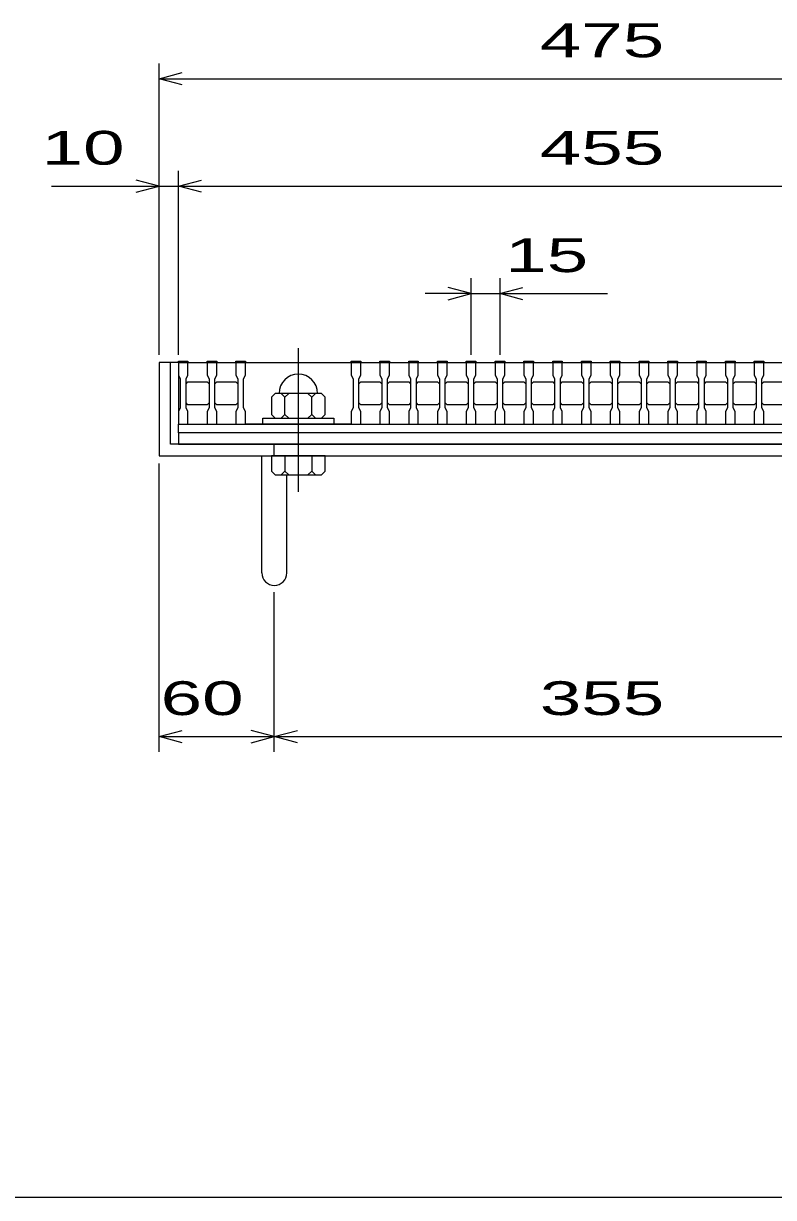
# Model space of a CAD drawing. Units: millimetres, scale not verified. Extents: x -1456 to 1385, y -1026 to 843.
# Drawn here: x -989 to -598, y -917 to -305 of the extents above; entities that cross this region are included whole.
import ezdxf
from ezdxf.enums import TextEntityAlignment as Align

# ---------------------------------------------------------------- set-up
doc = ezdxf.new("R2010")
doc.units = ezdxf.units.MM
doc.header["$LTSCALE"] = 8
doc.linetypes.add('CHAIN', pattern=[18.5, 12, -1.5, 3.5, -1.5])
for name, color, linetype, lineweight in [('0_2', 150, 'Continuous', 25), ('16', 3, 'Continuous', 25), ('19', 6, 'Continuous', 25), ('22', 4, 'Continuous', 25)]:
    doc.layers.add(name, color=color, linetype=linetype, lineweight=lineweight)
doc.styles.add('ベクトル', font='')
doc.styles.get('ベクトル').set_extended_font_data('ベクトル')

msp = doc.modelspace()

# ---------------------------------------------------------------- linework, layer by layer
at = {"layer": '0_2'}
msp.add_line((1384.8, -917.2), (-1383.2, -917.2), dxfattribs=at)
at = {"layer": '16', "linetype": 'CHAIN'}
msp.add_line((-845.5, -474.4), (-845.5, -549.4), dxfattribs=at)
at = {"layer": '16'}
for p, q in [((-908, -482), (-908, -481.3)), ((-908, -481.3), (-903, -481.3)), ((-908, -482), (-908, -488.5)), ((-903, -482), (-908, -482)), ((-908, -482), (-908, -514)), ((-908, -482), (-453, -482)), ((-903, -481.3), (-903, -482)), ((-903, -488.5), (-903, -482)), ((-893, -482), (-893, -481.3)), ((-893, -481.3), (-888, -481.3)), ((-893, -482), (-893, -488.5)), ((-888, -482), (-893, -482)), ((-888, -481.3), (-888, -482)), ((-888, -488.5), (-888, -482)), ((-878, -482), (-878, -481.3)), ((-878, -481.3), (-873, -481.3)), ((-878, -482), (-878, -488.5)), ((-873, -482), (-878, -482)), ((-873, -481.3), (-873, -482)), ((-873, -488.5), (-873, -482)), ((-873, -482), (-818, -482)), ((-818, -482), (-818, -481.3)), ((-818, -481.3), (-813, -481.3)), ((-818, -482), (-818, -488.5)), ((-813, -482), (-818, -482)), ((-813, -481.3), (-813, -482)), ((-813, -488.5), (-813, -482)), ((-803, -482), (-803, -481.3)), ((-803, -481.3), (-798, -481.3)), ((-803, -482), (-803, -488.5)), ((-798, -482), (-803, -482)), ((-798, -481.3), (-798, -482)), ((-798, -488.5), (-798, -482)), ((-788, -482), (-788, -481.3)), ((-788, -481.3), (-783, -481.3)), ((-788, -482), (-788, -488.5)), ((-783, -482), (-788, -482)), ((-783, -481.3), (-783, -482)), ((-783, -488.5), (-783, -482)), ((-773, -482), (-773, -481.3)), ((-773, -481.3), (-768, -481.3)), ((-773, -482), (-773, -488.5)), ((-768, -482), (-773, -482)), ((-768, -481.3), (-768, -482)), ((-768, -488.5), (-768, -482)), ((-758, -482), (-758, -481.3)), ((-758, -481.3), (-753, -481.3)), ((-758, -482), (-758, -488.5)), ((-753, -482), (-758, -482)), ((-753, -481.3), (-753, -482)), ((-753, -488.5), (-753, -482)), ((-743, -482), (-743, -481.3)), ((-743, -481.3), (-738, -481.3)), ((-743, -482), (-743, -488.5)), ((-738, -482), (-743, -482)), ((-738, -481.3), (-738, -482)), ((-738, -488.5), (-738, -482)), ((-728, -482), (-728, -481.3)), ((-728, -481.3), (-723, -481.3)), ((-728, -482), (-728, -488.5)), ((-723, -482), (-728, -482)), ((-723, -481.3), (-723, -482)), ((-723, -488.5), (-723, -482)), ((-713, -482), (-713, -481.3)), ((-713, -481.3), (-708, -481.3)), ((-713, -482), (-713, -488.5)), ((-708, -482), (-713, -482)), ((-708, -481.3), (-708, -482)), ((-708, -488.5), (-708, -482)), ((-698, -482), (-698, -481.3)), ((-698, -481.3), (-693, -481.3)), ((-698, -482), (-698, -488.5)), ((-693, -482), (-698, -482)), ((-693, -481.3), (-693, -482)), ((-693, -488.5), (-693, -482)), ((-683, -482), (-683, -481.3)), ((-683, -481.3), (-678, -481.3)), ((-683, -482), (-683, -488.5)), ((-678, -482), (-683, -482)), ((-678, -481.3), (-678, -482)), ((-678, -488.5), (-678, -482)), ((-668, -482), (-668, -481.3)), ((-668, -481.3), (-663, -481.3)), ((-668, -482), (-668, -488.5)), ((-663, -482), (-668, -482)), ((-663, -481.3), (-663, -482)), ((-663, -488.5), (-663, -482)), ((-653, -482), (-653, -481.3)), ((-653, -481.3), (-648, -481.3)), ((-653, -482), (-653, -488.5)), ((-648, -482), (-653, -482)), ((-648, -481.3), (-648, -482)), ((-648, -488.5), (-648, -482)), ((-638, -482), (-638, -481.3)), ((-638, -481.3), (-633, -481.3)), ((-638, -482), (-638, -488.5)), ((-633, -482), (-638, -482)), ((-633, -481.3), (-633, -482)), ((-633, -488.5), (-633, -482)), ((-623, -482), (-623, -481.3)), ((-623, -481.3), (-618, -481.3)), ((-623, -482), (-623, -488.5)), ((-618, -482), (-623, -482)), ((-618, -481.3), (-618, -482)), ((-618, -488.5), (-618, -482)), ((-608, -482), (-608, -481.3)), ((-608, -481.3), (-603, -481.3)), ((-608, -482), (-608, -488.5)), ((-603, -482), (-608, -482)), ((-603, -481.3), (-603, -482)), ((-603, -488.5), (-603, -482)), ((-908, -488.5), (-907, -490.5)), ((-904, -490.5), (-903, -488.5)), ((-893, -488.5), (-892, -490.5)), ((-889, -490.5), (-888, -488.5)), ((-878, -488.5), (-877, -490.5)), ((-874, -490.5), (-873, -488.5)), ((-818, -488.5), (-817, -490.5)), ((-814, -490.5), (-813, -488.5)), ((-803, -488.5), (-802, -490.5)), ((-799, -490.5), (-798, -488.5)), ((-788, -488.5), (-787, -490.5)), ((-784, -490.5), (-783, -488.5)), ((-773, -488.5), (-772, -490.5)), ((-769, -490.5), (-768, -488.5)), ((-758, -488.5), (-757, -490.5)), ((-754, -490.5), (-753, -488.5)), ((-743, -488.5), (-742, -490.5)), ((-739, -490.5), (-738, -488.5)), ((-728, -488.5), (-727, -490.5)), ((-724, -490.5), (-723, -488.5)), ((-713, -488.5), (-712, -490.5)), ((-709, -490.5), (-708, -488.5)), ((-698, -488.5), (-697, -490.5)), ((-694, -490.5), (-693, -488.5)), ((-683, -488.5), (-682, -490.5)), ((-679, -490.5), (-678, -488.5)), ((-668, -488.5), (-667, -490.5)), ((-664, -490.5), (-663, -488.5)), ((-653, -488.5), (-652, -490.5)), ((-649, -490.5), (-648, -488.5)), ((-638, -488.5), (-637, -490.5)), ((-634, -490.5), (-633, -488.5)), ((-623, -488.5), (-622, -490.5)), ((-619, -490.5), (-618, -488.5)), ((-608, -488.5), (-607, -490.5)), ((-604, -490.5), (-603, -488.5)), ((-907, -490.5), (-907, -505.5)), ((-904, -505.5), (-904, -490.5)), ((-904, -493), (-903, -492)), ((-903, -492), (-893, -492)), ((-893, -492), (-892, -493)), ((-892, -490.5), (-892, -505.5)), ((-889, -505.5), (-889, -490.5)), ((-889, -493), (-888, -492)), ((-888, -492), (-878, -492)), ((-878, -492), (-877, -493)), ((-877, -490.5), (-877, -505.5)), ((-874, -505.5), (-874, -490.5)), ((-817, -490.5), (-817, -505.5)), ((-814, -505.5), (-814, -490.5)), ((-814, -493), (-813, -492)), ((-813, -492), (-803, -492)), ((-803, -492), (-802, -493)), ((-802, -490.5), (-802, -505.5)), ((-799, -505.5), (-799, -490.5)), ((-799, -493), (-798, -492)), ((-798, -492), (-788, -492)), ((-788, -492), (-787, -493)), ((-787, -490.5), (-787, -505.5)), ((-784, -505.5), (-784, -490.5)), ((-784, -493), (-783, -492)), ((-783, -492), (-773, -492)), ((-773, -492), (-772, -493)), ((-772, -490.5), (-772, -505.5)), ((-769, -505.5), (-769, -490.5)), ((-769, -493), (-768, -492)), ((-768, -492), (-758, -492)), ((-758, -492), (-757, -493)), ((-757, -490.5), (-757, -505.5)), ((-754, -505.5), (-754, -490.5)), ((-754, -493), (-753, -492)), ((-753, -492), (-743, -492)), ((-743, -492), (-742, -493)), ((-742, -490.5), (-742, -505.5)), ((-739, -505.5), (-739, -490.5)), ((-739, -493), (-738, -492)), ((-738, -492), (-728, -492)), ((-728, -492), (-727, -493)), ((-727, -490.5), (-727, -505.5)), ((-724, -505.5), (-724, -490.5)), ((-724, -493), (-723, -492)), ((-723, -492), (-713, -492)), ((-713, -492), (-712, -493)), ((-712, -490.5), (-712, -505.5)), ((-709, -505.5), (-709, -490.5)), ((-709, -493), (-708, -492)), ((-708, -492), (-698, -492)), ((-698, -492), (-697, -493)), ((-697, -490.5), (-697, -505.5)), ((-694, -505.5), (-694, -490.5)), ((-694, -493), (-693, -492)), ((-693, -492), (-683, -492)), ((-683, -492), (-682, -493)), ((-682, -490.5), (-682, -505.5)), ((-679, -505.5), (-679, -490.5)), ((-679, -493), (-678, -492)), ((-678, -492), (-668, -492)), ((-668, -492), (-667, -493)), ((-667, -490.5), (-667, -505.5)), ((-664, -505.5), (-664, -490.5)), ((-664, -493), (-663, -492)), ((-663, -492), (-653, -492)), ((-653, -492), (-652, -493)), ((-652, -490.5), (-652, -505.5)), ((-649, -505.5), (-649, -490.5)), ((-649, -493), (-648, -492)), ((-648, -492), (-638, -492)), ((-638, -492), (-637, -493)), ((-637, -490.5), (-637, -505.5)), ((-634, -505.5), (-634, -490.5)), ((-634, -493), (-633, -492)), ((-633, -492), (-623, -492)), ((-623, -492), (-622, -493)), ((-622, -490.5), (-622, -505.5)), ((-619, -505.5), (-619, -490.5)), ((-619, -493), (-618, -492)), ((-618, -492), (-608, -492)), ((-608, -492), (-607, -493)), ((-607, -490.5), (-607, -505.5)), ((-604, -505.5), (-604, -490.5)), ((-604, -493), (-603, -492)), ((-603, -492), (-593, -492)), ((-857.5, -498), (-859.5, -500)), ((-859.5, -500), (-859.5, -509)), ((-833.5, -498), (-857.5, -498)), ((-852.5, -500), (-854.5, -498)), ((-850.5, -498), (-852.5, -500)), ((-852.5, -509), (-852.5, -500)), ((-838.5, -500), (-840.5, -498)), ((-836.5, -498), (-838.5, -500)), ((-838.5, -509), (-838.5, -500)), ((-831.5, -500), (-833.5, -498)), ((-831.5, -509), (-831.5, -500)), ((-907, -505.5), (-908, -507.5)), ((-908, -507.5), (-908, -514)), ((-903, -504), (-904, -503)), ((-903, -507.5), (-904, -505.5)), ((-893, -504), (-903, -504)), ((-903, -514), (-903, -507.5)), ((-892, -503), (-893, -504)), ((-892, -505.5), (-893, -507.5)), ((-893, -507.5), (-893, -514)), ((-888, -504), (-889, -503)), ((-888, -507.5), (-889, -505.5)), ((-878, -504), (-888, -504)), ((-888, -514), (-888, -507.5)), ((-877, -503), (-878, -504)), ((-877, -505.5), (-878, -507.5)), ((-878, -507.5), (-878, -514)), ((-873, -507.5), (-874, -505.5)), ((-873, -514), (-873, -507.5)), ((-817, -505.5), (-818, -507.5)), ((-818, -507.5), (-818, -514)), ((-813, -504), (-814, -503)), ((-813, -507.5), (-814, -505.5)), ((-803, -504), (-813, -504)), ((-813, -514), (-813, -507.5)), ((-802, -503), (-803, -504)), ((-802, -505.5), (-803, -507.5)), ((-803, -507.5), (-803, -514)), ((-798, -504), (-799, -503)), ((-798, -507.5), (-799, -505.5)), ((-788, -504), (-798, -504)), ((-798, -514), (-798, -507.5)), ((-787, -503), (-788, -504)), ((-787, -505.5), (-788, -507.5)), ((-788, -507.5), (-788, -514)), ((-783, -504), (-784, -503)), ((-783, -507.5), (-784, -505.5)), ((-773, -504), (-783, -504)), ((-783, -514), (-783, -507.5)), ((-772, -503), (-773, -504)), ((-772, -505.5), (-773, -507.5)), ((-773, -507.5), (-773, -514)), ((-768, -504), (-769, -503)), ((-768, -507.5), (-769, -505.5)), ((-758, -504), (-768, -504)), ((-768, -514), (-768, -507.5)), ((-757, -503), (-758, -504)), ((-757, -505.5), (-758, -507.5)), ((-758, -507.5), (-758, -514)), ((-753, -504), (-754, -503)), ((-753, -507.5), (-754, -505.5)), ((-743, -504), (-753, -504)), ((-753, -514), (-753, -507.5)), ((-742, -503), (-743, -504)), ((-742, -505.5), (-743, -507.5)), ((-743, -507.5), (-743, -514)), ((-738, -504), (-739, -503)), ((-738, -507.5), (-739, -505.5)), ((-728, -504), (-738, -504)), ((-738, -514), (-738, -507.5)), ((-727, -503), (-728, -504)), ((-727, -505.5), (-728, -507.5)), ((-728, -507.5), (-728, -514)), ((-723, -504), (-724, -503)), ((-723, -507.5), (-724, -505.5)), ((-713, -504), (-723, -504)), ((-723, -514), (-723, -507.5)), ((-712, -503), (-713, -504)), ((-712, -505.5), (-713, -507.5)), ((-713, -507.5), (-713, -514)), ((-708, -504), (-709, -503)), ((-708, -507.5), (-709, -505.5)), ((-698, -504), (-708, -504)), ((-708, -514), (-708, -507.5)), ((-697, -503), (-698, -504)), ((-697, -505.5), (-698, -507.5)), ((-698, -507.5), (-698, -514)), ((-693, -504), (-694, -503)), ((-693, -507.5), (-694, -505.5)), ((-683, -504), (-693, -504)), ((-693, -514), (-693, -507.5)), ((-682, -503), (-683, -504)), ((-682, -505.5), (-683, -507.5)), ((-683, -507.5), (-683, -514)), ((-678, -504), (-679, -503)), ((-678, -507.5), (-679, -505.5)), ((-668, -504), (-678, -504)), ((-678, -514), (-678, -507.5)), ((-667, -503), (-668, -504)), ((-667, -505.5), (-668, -507.5)), ((-668, -507.5), (-668, -514)), ((-663, -504), (-664, -503)), ((-663, -507.5), (-664, -505.5)), ((-653, -504), (-663, -504)), ((-663, -514), (-663, -507.5)), ((-652, -503), (-653, -504)), ((-652, -505.5), (-653, -507.5)), ((-653, -507.5), (-653, -514)), ((-648, -504), (-649, -503)), ((-648, -507.5), (-649, -505.5)), ((-638, -504), (-648, -504)), ((-648, -514), (-648, -507.5)), ((-637, -503), (-638, -504)), ((-637, -505.5), (-638, -507.5)), ((-638, -507.5), (-638, -514)), ((-633, -504), (-634, -503)), ((-633, -507.5), (-634, -505.5)), ((-623, -504), (-633, -504)), ((-633, -514), (-633, -507.5)), ((-622, -503), (-623, -504)), ((-622, -505.5), (-623, -507.5)), ((-623, -507.5), (-623, -514)), ((-618, -504), (-619, -503)), ((-618, -507.5), (-619, -505.5)), ((-608, -504), (-618, -504)), ((-618, -514), (-618, -507.5)), ((-607, -503), (-608, -504)), ((-607, -505.5), (-608, -507.5)), ((-608, -507.5), (-608, -514)), ((-603, -504), (-604, -503)), ((-603, -507.5), (-604, -505.5)), ((-593, -504), (-603, -504)), ((-603, -514), (-603, -507.5)), ((-908, -514), (-903, -514)), ((-908, -514), (-453, -514)), ((-908, -514), (-453, -514)), ((-908, -518.5), (-908, -514)), ((-893, -514), (-888, -514)), ((-878, -514), (-873, -514)), ((-818, -514), (-873, -514)), ((-864, -514), (-864, -511)), ((-864, -511), (-827, -511)), ((-827, -514), (-864, -514)), ((-859.5, -509), (-857.5, -511)), ((-854.5, -511), (-852.5, -509)), ((-852.5, -509), (-850.5, -511)), ((-840.5, -511), (-838.5, -509)), ((-838.5, -509), (-836.5, -511)), ((-833.5, -511), (-831.5, -509)), ((-827, -511), (-827, -514)), ((-818, -514), (-813, -514)), ((-803, -514), (-798, -514)), ((-788, -514), (-783, -514)), ((-773, -514), (-768, -514)), ((-758, -514), (-753, -514)), ((-743, -514), (-738, -514)), ((-728, -514), (-723, -514)), ((-713, -514), (-708, -514)), ((-698, -514), (-693, -514)), ((-683, -514), (-678, -514)), ((-668, -514), (-663, -514)), ((-653, -514), (-648, -514)), ((-638, -514), (-633, -514)), ((-623, -514), (-618, -514)), ((-608, -514), (-603, -514)), ((-453, -518.5), (-908, -518.5)), ((-908, -518.5), (-908, -524.5)), ((-908, -524.5), (-453, -524.5))]:
    msp.add_line(p, q, dxfattribs=at)
msp.add_arc((-845.5, -498), 10, 0, 180, dxfattribs=at)
at = {"layer": '19'}
for p, q in [((-908, -482), (-918, -482)), ((-918, -482), (-918, -530.5)), ((-912, -524.5), (-912, -482)), ((-449, -524.5), (-912, -524.5)), ((-858, -530.5), (-858, -524.5)), ((-918, -530.5), (-443, -530.5)), ((-864.5, -591.61), (-864.5, -530.5)), ((-859.5, -530.5), (-859.5, -538.5)), ((-831.5, -530.5), (-859.5, -530.5)), ((-852.5, -530.5), (-852.5, -538.5)), ((-838.5, -530.5), (-838.5, -538.5)), ((-831.5, -538.5), (-831.5, -530.5)), ((-859.5, -538.5), (-857.5, -540.5)), ((-852.5, -538.5), (-854.5, -540.5)), ((-850.5, -540.5), (-852.5, -538.5)), ((-838.5, -538.5), (-840.5, -540.5)), ((-836.5, -540.5), (-838.5, -538.5)), ((-833.5, -540.5), (-831.5, -538.5)), ((-857.5, -540.5), (-833.5, -540.5)), ((-851.5, -591.61), (-851.5, -540.5))]:
    msp.add_line(p, q, dxfattribs=at)
msp.add_arc((-858, -591.61), 6.5, 180, 0, dxfattribs=at)
at = {"layer": '22'}
for p, q in [((-918, -478), (-918, -326)), ((-918, -334), (-906, -330.8)), ((-906, -337.2), (-918, -334)), ((-918, -334), (-443, -334)), ((-918, -478), (-918, -382)), ((-908, -478), (-908, -382)), ((-974, -390), (-918, -390)), ((-918, -390), (-930, -386.8)), ((-930, -393.2), (-918, -390)), ((-918, -390), (-908, -390)), ((-908, -390), (-896, -386.8)), ((-896, -393.2), (-908, -390)), ((-908, -390), (-453, -390)), ((-755.5, -478), (-755.5, -438)), ((-740.5, -438), (-740.5, -478)), ((-755.5, -446), (-779.5, -446)), ((-755.5, -446), (-767.5, -442.8)), ((-767.5, -449.2), (-755.5, -446)), ((-755.5, -446), (-740.5, -446)), ((-740.5, -446), (-728.5, -442.8)), ((-728.5, -449.2), (-740.5, -446)), ((-740.5, -446), (-684.5, -446)), ((-918, -684.9), (-918, -534.5)), ((-858, -684.9), (-858, -601.7)), ((-918, -676.9), (-906, -673.7)), ((-906, -680.1), (-918, -676.9)), ((-918, -676.9), (-858, -676.9)), ((-858, -676.9), (-870, -673.7)), ((-870, -680.1), (-858, -676.9)), ((-858, -676.9), (-846, -673.7)), ((-846, -680.1), (-858, -676.9)), ((-858, -676.9), (-503, -676.9))]:
    msp.add_line(p, q, dxfattribs=at)

# ---------------------------------------------------------------- texts
at = {"layer": '22', "color": 2, "style": 'ベクトル', "width": 1.65}
for s, p in [(' 475 ', (-730.5, -314)), (' 10 ', (-990, -370)), (' 455 ', (-730.5, -370)), (' 15 ', (-748.5, -426)), (' 60 ', (-928, -656.9)), (' 355 ', (-730.5, -656.9))]:
    msp.add_text(s, height=17.6, dxfattribs=at).set_placement(p, align=Align.MIDDLE_LEFT)

doc.saveas('drawing.dxf')
